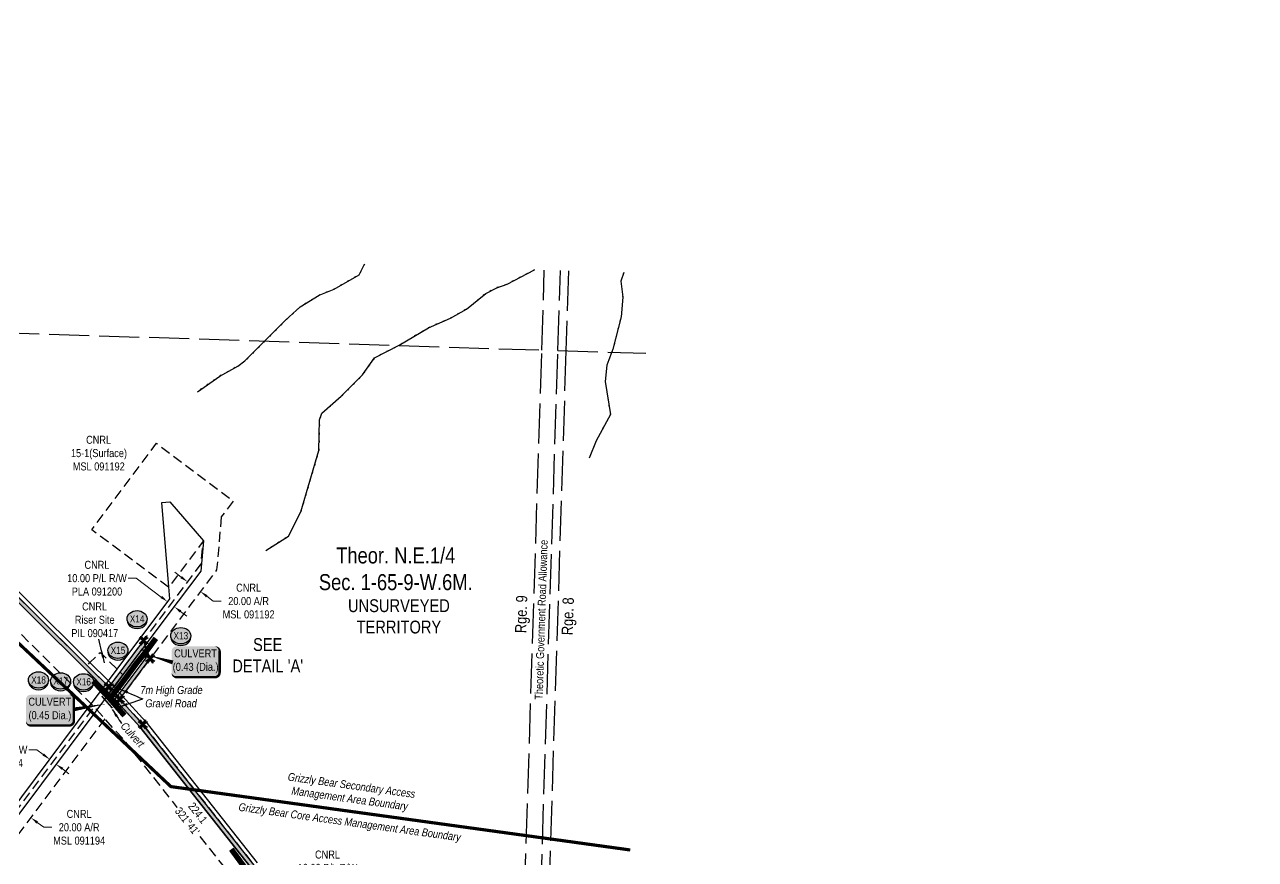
# Model space of a CAD drawing. Extents: x 350972 to 367082, y 6047220 to 6054831.
# Drawn here: x 356672 to 358210, y 6052273 to 6053316 of the extents above; entities that cross this region are included whole.
import ezdxf
from ezdxf.enums import TextEntityAlignment as Align

# ---------------------------------------------------------------- set-up
doc = ezdxf.new("R2010")
doc.units = 0
doc.header["$LTSCALE"] = 5
doc.header["$PDSIZE"] = 0.5
for name, pattern in [('DASHDOT2', [12.7, 6.35, -3.175, 0, -3.175]), ('foc-ACCESSROAD', [3.75, 2.5, -1.25]), ('foc-UNSURVEYED', [12.5, 10, -2.5]), ('foc-WHEELTRACKS', [2, 0.4, -1.6])]:
    doc.linetypes.add(name, pattern=pattern)
doc.layers.get('Defpoints').update_dxf_attribs({"color": 9})
for name, color, linetype, lineweight in [('AS-GENERAL', 48, 'Continuous', 18), ('C-AR-T', 13, 'Continuous', 9), ('C-RW-T', 13, 'Continuous', 9), ('C-WS-T', 13, 'Continuous', 9), ('T-TEXT', 48, 'Continuous', 18)]:
    doc.layers.add(name, color=color, linetype=linetype, lineweight=lineweight)
for name, color, linetype in [('AS-ROADS', 254, 'Continuous'), ('AS-WILDLIFE', 131, 'DASHDOT2'), ('AS-WILDLIFE-BLOCK', 131, 'Continuous'), ('C-AR', 13, 'foc-ACCESSROAD'), ('C-RW', 13, 'Continuous'), ('C-SYMBOL', 7, 'Continuous'), ('C-WS', 13, 'foc-ACCESSROAD'), ('D-TXT', 6, 'Continuous'), ('DETAIL-T', 7, 'Continuous'), ('L-BD1', 253, 'Continuous'), ('L-MON', 1, 'Continuous'), ('L-ROAD-T', 7, 'Continuous'), ('L-UNS-T', 3, 'Continuous'), ('L-USEC', 7, 'foc-UNSURVEYED'), ('P-CROSSINGS', 250, 'Continuous'), ('P-PROPOSED', 10, 'Continuous'), ('P-PROPOSED-H', 21, 'Continuous'), ('T-WATER-P3', 160, 'foc-WHEELTRACKS')]:
    doc.layers.add(name, color=color, linetype=linetype)
doc.styles.add('175L', font='ARIALN.TTF', dxfattribs={"height": 20})
doc.styles.add('240', font='ARIALN.TTF', dxfattribs={"height": 30})
doc.styles.add('80', font='ARIALN.TTF', dxfattribs={"height": 10})
doc.styles.add('80CG', font='ARIALN.TTF', dxfattribs={"height": 10})
doc.styles.add('80L', font='ARIALN.TTF', dxfattribs={"height": 10})
doc.styles.add('Crossing', font='ARIALN.TTF', dxfattribs={"height": 10})
doc.styles.add('foc-LtypeFont', font='ARIALN.TTF', dxfattribs={"height": 7.35})
doc.styles.get("Standard").update_dxf_attribs({"font": 'ARIALN.TTF'})
doc.linetypes.add('foc-TOPO-flowdirection-NOLINE', pattern='A,0,[">",foc-LtypeFont,S=0.3,R=0,X=0,Y=-0.945],-20,[">",foc-LtypeFont,S=0.3,R=0,X=0,Y=-0.945],0', length=20)
doc.dimstyles.new('Compass 5 000', dxfattribs={"dimscale": 5, "dimtxt": 9, "dimasz": 2, "dimexe": 0.2, "dimexo": 0.0625, "dimgap": 0.5, "dimtad": 0, "dimtih": 1, "dimtoh": 1, "dimzin": 0, "dimdsep": 46, "dimtxsty": '80CG', "dimcen": 0.1, "dimse1": 1, "dimse2": 1, "dimclrd": 256, "dimclrt": 256, "dimaunit": 1, "dimadec": 4, "dimazin": 0, "dimtfac": 0.06, "dimtofl": 0, "dimtmove": 0, "dimatfit": 1, "dimfxl": 0.2, "dimtolj": 1, "dimtzin": 0, "dimlwd": -1, "dimarcsym": 0})

# ---------------------------------------------------------------- blocks, each defined once
blk = doc.blocks.new('*D442')
at = {"layer": 'C-AR-T', "transparency": 16777216}
for p, q in [((356656, 6052342.8), (356648, 6052348.8)), ((356687.8, 6052318.9), (356695.8, 6052312.9)), ((356695.8, 6052312.9), (356705.8, 6052312.9))]:
    blk.add_line(p, q, dxfattribs=at)
for points in [[(356657, 6052344.1), (356655, 6052341.4), (356664, 6052336.8)], [(356688.8, 6052320.3), (356686.8, 6052317.6), (356679.8, 6052324.9)]]:
    blk.add_solid(points, dxfattribs=at)
at = {"layer": 'Defpoints', "color": 0, "transparency": 16777216}
for p in [(356707.8, 6052395.1), (356723.6, 6052383.2), (356679.8, 6052324.9)]:
    blk.add_point(p, dxfattribs=at)
at = {"layer": 'C-AR-T', "transparency": 16777216, "insert": (356740.1, 6052312.9), "char_height": 10, "attachment_point": 5, "style": '80CG'}
blk.add_mtext('\\A1;CNRL\\P20.00 A/R\\PMSL 091194', dxfattribs=at)
blk = doc.blocks.new('*D443')
at = {"layer": 'C-RW-T', "transparency": 16777216}
for p, q in [((356687.3, 6052409.8), (356677.3, 6052409.8)), ((356695.3, 6052403.8), (356687.3, 6052409.8)), ((356719.3, 6052385.8), (356727.3, 6052379.8))]:
    blk.add_line(p, q, dxfattribs=at)
for points in [[(356696.3, 6052405.2), (356694.3, 6052402.5), (356703.3, 6052397.8)], [(356720.3, 6052387.2), (356718.3, 6052384.5), (356711.3, 6052391.8)]]:
    blk.add_solid(points, dxfattribs=at)
at = {"layer": 'Defpoints', "color": 0, "transparency": 16777216}
for p in [(356703.3, 6052397.8), (356691.8, 6052382.6), (356699.8, 6052376.6)]:
    blk.add_point(p, dxfattribs=at)
at = {"layer": 'C-RW-T', "transparency": 16777216, "insert": (356638.2, 6052409.8), "char_height": 10, "attachment_point": 5, "style": '80CG'}
blk.add_mtext('\\A1;CNRL\\P10.00 P/L R/W\\PPLA 091194', dxfattribs=at)
blk = doc.blocks.new('*D444')
at = {"layer": 'C-AR-T', "transparency": 16777216}
for p, q in [((356867.7, 6052625.5), (356859.7, 6052631.5)), ((356899.7, 6052601.5), (356907.7, 6052595.5)), ((356907.7, 6052595.5), (356917.7, 6052595.5))]:
    blk.add_line(p, q, dxfattribs=at)
for points in [[(356868.7, 6052626.8), (356866.7, 6052624.1), (356875.7, 6052619.5)], [(356900.7, 6052602.8), (356898.7, 6052600.1), (356891.7, 6052607.5)]]:
    blk.add_solid(points, dxfattribs=at)
at = {"layer": 'Defpoints', "color": 0, "transparency": 16777216}
for p in [(356891.7, 6052607.5), (356827.4, 6052555), (356843.4, 6052543)]:
    blk.add_point(p, dxfattribs=at)
at = {"layer": 'C-AR-T', "transparency": 16777216, "insert": (356951.9, 6052595.5), "char_height": 10, "attachment_point": 5, "style": '80CG'}
blk.add_mtext('\\A1;CNRL\\P20.00 A/R\\PMSL 091192', dxfattribs=at)
blk = doc.blocks.new('*D447')
at = {"layer": 'C-RW-T', "transparency": 16777216}
for p, q in [((356990.8, 6052246.2), (357001.4, 6052253.8)), ((357001.4, 6052253.8), (357011.4, 6052253.8)), ((356966.4, 6052228.9), (356958.3, 6052223.1))]:
    blk.add_line(p, q, dxfattribs=at)
for points in [[(356965.4, 6052230.2), (356967.4, 6052227.5), (356974.6, 6052234.7)], [(356989.8, 6052247.6), (356991.7, 6052244.9), (356982.6, 6052240.4)]]:
    blk.add_solid(points, dxfattribs=at)
at = {"layer": 'Defpoints', "color": 0, "transparency": 16777216}
for p in [(356962, 6052252.3), (356970.1, 6052258), (356982.6, 6052240.4)]:
    blk.add_point(p, dxfattribs=at)
at = {"layer": 'C-RW-T', "transparency": 16777216, "insert": (357050.5, 6052253.8), "char_height": 10, "attachment_point": 5, "style": '80CG'}
blk.add_mtext('\\A1;CNRL\\P10.00 P/L R/W\\PPlan 022 2188\\PPLA 010077', dxfattribs=at)
blk = doc.blocks.new('*D516')
at = {"layer": 'C-RW-T', "transparency": 16777216}
for p, q in [((356811.5, 6052624.1), (356801.5, 6052624.1)), ((356842.8, 6052600.6), (356811.5, 6052624.1)), ((356866.8, 6052582.6), (356874.8, 6052576.6))]:
    blk.add_line(p, q, dxfattribs=at)
for points in [[(356843.8, 6052601.9), (356841.8, 6052599.3), (356850.8, 6052594.6)], [(356867.8, 6052583.9), (356865.8, 6052581.3), (356858.8, 6052588.6)]]:
    blk.add_solid(points, dxfattribs=at)
at = {"layer": 'Defpoints', "color": 0, "transparency": 16777216}
for p in [(356846.1, 6052588.4), (356850.8, 6052594.6), (356854.1, 6052582.4)]:
    blk.add_point(p, dxfattribs=at)
at = {"layer": 'C-RW-T', "transparency": 16777216, "insert": (356762.4, 6052624.1), "char_height": 10, "attachment_point": 5, "style": '80CG'}
blk.add_mtext('\\A1;CNRL\\P10.00 P/L R/W\\PPLA 091200', dxfattribs=at)
blk = doc.blocks.new('*U525')
h = blk.add_hatch(color=254)
edge = h.paths.add_edge_path()
edge.add_line((-24, -20), (24, -20))
edge.add_arc((24, -14), 6, 270, 360)
edge.add_line((30, -14), (30, 12.5))
edge.add_arc((24, 12.5), 6, 0, 90)
edge.add_line((24, 18.5), (-24, 18.5))
edge.add_arc((-24, 12.5), 6, 90, 180)
edge.add_line((-30, 12.5), (-30, -14))
edge.add_arc((-24, -14), 6, 180, 270)
at = {"color": 160, "flags": 128}
blk.add_lwpolyline([(-24, -20, 3, 3, 0), (24, -20, 3, 3, 0.414214), (30, -14, 3, 3, 0), (30, 12.5, 3, 0, 0.414214), (24, 18.5, 0, 0, 0), (-24, 18.5, 0, 0, 0.414214), (-30, 12.5, 0, 0, 0), (-30, -14, 0, 3, 0.414214)], format="xyseb", close=True, dxfattribs=at)
at = {"color": 160, "style": '80'}
blk.add_attdef('ENTER_TEXT_001', (-26.8, -4.9), '', height=10, dxfattribs=at)
blk = doc.blocks.new('xing2')
h = blk.add_hatch(color=50)
h.dxf.hatch_style = 1
edge = h.paths.add_edge_path()
edge.add_ellipse((0, 0), major_axis=(-12.5, 0), ratio=0.816297, start_angle=0, end_angle=360)
h = blk.add_hatch(color=250)
h.dxf.hatch_style = 1
edge = h.paths.add_edge_path()
edge.add_ellipse((0, -2), major_axis=(-12.5, 0), ratio=0.816297, start_angle=0, end_angle=180)
edge.add_line((12.5, -2), (12.5, 0))
edge.add_ellipse((0, 0), major_axis=(-12.5, 0), ratio=0.816297, start_angle=0, end_angle=180, ccw=False)
edge.add_line((-12.5, 0), (-12.5, -2))
at = {"color": 250}
blk.add_ellipse((0, 0), major_axis=(-12.5, 0), ratio=0.816297, dxfattribs=at)
blk.add_ellipse((0, -2), major_axis=(-12.5, 0), ratio=0.816297, start_param=0, end_param=3.141593, dxfattribs=at)
at = {"color": 250, "style": 'Crossing'}
blk.add_attdef('CROSSING', text='', height=9, dxfattribs=at).set_placement((0.1, 0), align=Align.MIDDLE_CENTER)
at = {"color": 250, "style": 'Crossing', "flags": 1}
for tag, p in [('OWNER', (0.1, -12.5)), ('DESCRIPTION', (0.1, -25.8)), ('LOCATION', (0.1, -39.3)), ('DWG_REF', (0.1, -52.8))]:
    blk.add_attdef(tag, text='', height=9, dxfattribs=at).set_placement(p, align=Align.MIDDLE_CENTER)
blk = doc.blocks.new('TEMP')
h = blk.add_hatch(color=255)
h.dxf.hatch_style = 1
h.paths.add_polyline_path([(0, 0.25), (-0.67, 1.15), (-0.67, 0.67), (-1.15, 0.67), (-0.25, 0), (-1.15, -0.67), (-0.67, -0.67), (-0.67, -1.15), (0, -0.25), (0.67, -1.15), (0.67, -0.67), (1.15, -0.67), (0.25, 0), (1.15, 0.67), (0.67, 0.67), (0.67, 1.15)])
h.paths.add_polyline_path([(0.57, 0.85), (0.57, 0.57), (0.85, 0.57), (0.08, 0), (0.85, -0.57), (0.57, -0.57), (0.57, -0.85), (0, -0.08), (-0.57, -0.85), (-0.57, -0.57), (-0.85, -0.57), (-0.08, 0), (-0.85, 0.57), (-0.57, 0.57), (-0.57, 0.85), (0, 0.08)], flags=16)
h = blk.add_hatch(color=1)
h.dxf.hatch_style = 1
h.paths.add_polyline_path([(0, 0.08), (-0.57, 0.85), (-0.57, 0.57), (-0.85, 0.57), (-0.08, 0), (-0.85, -0.57), (-0.57, -0.57), (-0.57, -0.85), (0, -0.08), (0.57, -0.85), (0.57, -0.57), (0.85, -0.57), (0.08, 0), (0.85, 0.57), (0.57, 0.57), (0.57, 0.85)])
at = {"color": 1}
for p, q in [((-0.08, 0), (0.08, 0)), ((0, 0.08), (0, -0.08))]:
    blk.add_line(p, q, dxfattribs=at)
at = {"color": 255, "flags": 128}
blk.add_lwpolyline([(-0.25, 0), (-1.15, 0.67), (-0.67, 0.67), (-0.67, 1.15), (0, 0.25), (0.67, 1.15), (0.67, 0.67), (1.15, 0.67), (0.25, 0), (1.15, -0.67), (0.67, -0.67), (0.67, -1.15), (0, -0.25), (-0.67, -1.15), (-0.67, -0.67), (-1.15, -0.67)], close=True, dxfattribs=at)
at = {"color": 1, "flags": 128}
blk.add_lwpolyline([(-0.08, 0), (-0.85, 0.57), (-0.57, 0.57), (-0.57, 0.85), (0, 0.08), (0.57, 0.85), (0.57, 0.57), (0.85, 0.57), (0.08, 0), (0.85, -0.57), (0.57, -0.57), (0.57, -0.85), (0, -0.08), (-0.57, -0.85), (-0.57, -0.57), (-0.85, -0.57)], close=True, dxfattribs=at)

msp = doc.modelspace()

# ---------------------------------------------------------------- hatches: boundary and pattern name
at = {"layer": 'P-PROPOSED-H'}
h = msp.add_hatch(color=256, dxfattribs=at)
h.dxf.hatch_style = 1
h.paths.add_polyline_path([(352865.575, 6051530.911), (352846.394, 6051712.416), (352861.427, 6051714.005), (352843.305, 6051885.488), (352749.784, 6051951.143), (352669.459, 6052001.497), (352552.598, 6052063.678), (352495.546, 6052100.649), (351984.16, 6052449.542), (351943.753, 6052482.183), (351920.41, 6052506.628), (351900.788, 6052540.765), (351887.31, 6052596.658), (351866.362, 6052754.753), (351841.297, 6053030.286), (351836.502, 6053086.973), (351812.269, 6053373.495), (351811.604, 6053421.626), (351818.326, 6053445.789), (351845.408, 6053478.257), (351917.664, 6053536.827), (351963.795, 6053562.799), (352030.64, 6053582.012), (352233.88, 6053615.997), (352284.382, 6053628.44), (352316.995, 6053648.48), (352343.381, 6053683.636), (352380.535, 6053746.97), (352424.276, 6053850.534), (352440.444, 6053911.368), (352455.506, 6053940.561), (352486.241, 6053969.986), (352584.846, 6054036.5), (352618.847, 6054037.998), (352706.795, 6054036.916), (352765.268, 6054022.323), (352786.917, 6054015.501), (352892.779, 6053964.522), (352950.904, 6053973.692), (352984.053, 6053985.967), (353012.827, 6054005.999), (353074.58, 6054058.894), (353102.498, 6054075.857), (353130.347, 6054088.052), (353169.457, 6054099.208), (353238.923, 6054110.427), (353272.3, 6054116.771), (353308.027, 6054125.895), (353341.917, 6054138.534), (353407.27, 6054166.808), (353489.563, 6054210.777), (353491.95, 6054212.052), (353518.235, 6054236.279), (353538.99, 6054256.162), (353555.049, 6054280.164), (353567.593, 6054304.032), (353580.381, 6054332.094), (353584.726, 6054362.345), (353595.582, 6054355.062), (353609.258, 6054376.171), (353694.409, 6054318.818), (353701.269, 6054339.967), (353737.551, 6054451.836), (353749.195, 6054455.339), (353703.033, 6054313.009), (353778.459, 6054262.209), (353856.595, 6054213.564), (354059.935, 6054093.899), (354127.416, 6054059.318), (354214.861, 6054014.504), (354293.753, 6053979.396), (354364.884, 6053951.226), (354377.639, 6053941.748), (354397.44, 6053934.081), (354416.56, 6053930.727), (354437.495, 6053922.422), (354523.749, 6053887.87), (354547.288, 6053878.725), (354565.85, 6053871.317), (354761.584, 6053792.179), (354863.274, 6053751.116), (354911.428, 6053735.204), (355270.187, 6053616.656), (355301.51, 6053597.572), (355390.953, 6053521.054), (355700.011, 6053300.303), (355764.104, 6053254.524), (355836.008, 6053206.849), (355887.48, 6053175.541), (355917.363, 6053159.874), (355934.486, 6053149.16), (355951.776, 6053139.498), (355970.139, 6053132.206), (356040.807, 6053095.158), (356256.471, 6052982.105), (356289.137, 6052960.844), (356298.009, 6052950.677), (356312.927, 6052936.875), (356331.509, 6052922.784), (356340.887, 6052913.865), (356505.942, 6052750.213), (356746.616, 6052511.581), (356777.83, 6052480.634), (356819.159, 6052535.756), (356823.291, 6052524.595), (356784.503, 6052472.862), (356815.902, 6052438.264), (356954.635, 6052262.661), (357190.511, 6051931.342), (357280.051, 6051815.083), (357309.205, 6051780.128), (357410.558, 6051660.056), (357463.345, 6051611.058), (357547.956, 6051632.469), (357676.315, 6051708.007), (357816.133, 6051804.657), (357737.38, 6051918.584), (357733.267, 6051915.741), (357809.178, 6051805.927), (357673.622, 6051712.223), (357546.037, 6051637.14), (357464.753, 6051616.572), (357414.182, 6051663.513), (357313.035, 6051783.342), (357283.952, 6051818.21), (357194.529, 6051934.318), (356958.635, 6052265.662), (356819.718, 6052441.497), (356790.979, 6052473.166), (356828.925, 6052523.776), (356820.663, 6052546.095), (356777.274, 6052488.226), (356750.136, 6052515.131), (356509.462, 6052753.763), (356344.37, 6052917.452), (356334.752, 6052926.599), (356316.143, 6052940.711), (356301.6, 6052954.166), (356292.447, 6052964.655), (356259.001, 6052986.423), (356043.128, 6053099.586), (355972.228, 6053136.755), (355953.928, 6053144.023), (355937.033, 6053153.464), (355919.853, 6053164.213), (355889.942, 6053179.894), (355838.69, 6053211.069), (355766.939, 6053258.643), (355702.917, 6053304.371), (355394.037, 6053524.995), (355304.455, 6053601.633), (355272.299, 6053621.223), (354912.996, 6053739.951), (354864.996, 6053755.812), (354763.458, 6053796.814), (354567.714, 6053875.956), (354549.12, 6053883.377), (354525.584, 6053892.521), (354439.346, 6053927.066), (354417.928, 6053935.563), (354398.787, 6053938.92), (354380.077, 6053946.165), (354367.337, 6053955.632), (354295.69, 6053984.005), (354217.019, 6054019.016), (354129.696, 6054063.767), (354062.345, 6054098.281), (353859.185, 6054217.841), (353781.177, 6054266.406), (353708.95, 6054315.051), (353756.895, 6054462.877), (353733.604, 6054455.868), (353696.513, 6054341.51), (353691.7, 6054326.67), (353607.829, 6054383.161), (353594.148, 6054362.044), (353580.908, 6054370.927), (353575.535, 6054333.514), (353563.102, 6054306.233), (353550.746, 6054282.724), (353535.138, 6054259.395), (353514.811, 6054239.922), (353489.031, 6054216.161), (353487.207, 6054215.187), (353405.096, 6054171.314), (353340.05, 6054143.173), (353306.531, 6054130.672), (353271.214, 6054121.653), (353238.058, 6054115.351), (353168.369, 6054104.097), (353128.65, 6054092.767), (353100.187, 6054080.302), (353071.637, 6054062.955), (353009.765, 6054009.959), (352981.72, 6053990.434), (352949.634, 6053978.553), (352893.542, 6053969.703), (352788.762, 6054020.161), (352766.626, 6054027.137), (352707.44, 6054041.908), (352618.768, 6054042.999), (352583.219, 6054041.433), (352483.092, 6053973.892), (352451.446, 6053943.595), (352435.752, 6053913.178), (352419.534, 6053852.157), (352376.057, 6053749.217), (352339.212, 6053686.41), (352313.568, 6053652.242), (352282.429, 6053633.107), (352232.868, 6053620.896), (352029.534, 6053586.896), (351961.852, 6053567.443), (351914.844, 6053540.977), (351841.881, 6053481.833), (351813.798, 6053448.165), (351806.595, 6053422.275), (351807.273, 6053373.249), (351831.52, 6053086.552), (351836.317, 6053029.849), (351861.393, 6052754.198), (351882.388, 6052595.741), (351896.096, 6052538.895), (351916.377, 6052503.612), (351940.36, 6052478.497), (351981.176, 6052445.526), (352492.777, 6052096.486), (352550.06, 6052059.366), (352666.954, 6051997.167), (352747.018, 6051946.977), (352838.572, 6051882.702), (352855.93, 6051718.452), (352840.897, 6051716.862), (352860.678, 6051529.682), (352882.7, 6051475.582), (352908.263, 6051442.648), (352914.755, 6051442.438), (352887.071, 6051478.104)])

# ---------------------------------------------------------------- linework, layer by layer
at = {"layer": 'AS-GENERAL', "const_width": 2, "flags": 128}
for points in [[(356821.872, 6052539.948), (356826.291, 6052528.011)], [(356781.614, 6052461.848), (356768.336, 6052476.866)]]:
    msp.add_lwpolyline(points, dxfattribs=at)
at = {"layer": 'AS-ROADS', "flags": 128}
for points, const_width in [([(356777.989, 6052473.013), (356795.141, 6052495.236), (356811.935, 6052517.989), (356824.413, 6052533.308), (356836.023, 6052548.974)], 6.999), ([(356757.684, 6052495.756), (356778.31, 6052473.661), (356796.795, 6052452.486)], 7), ([(356930.254, 6052285.58), (356952.55, 6052255.183), (356981.483, 6052213.053), (357009.129, 6052171.827), (357022.153, 6052152.704), (357037.209, 6052130.878)], 7)]:
    msp.add_lwpolyline(points, dxfattribs=dict(at, const_width=const_width))
at = {"layer": 'AS-WILDLIFE', "const_width": 4, "flags": 128}
msp.add_lwpolyline([(357428.862, 6052284.585), (356854.735, 6052363.774), (356440.602, 6052753.545), (356367.519, 6053240.761), (356026.47, 6053654.893), (355417.452, 6053727.976), (354759.712, 6053898.5), (354394.3, 6054069.025), (353614.758, 6054166.469), (353503.254, 6054260.365), (353505.323, 6054262.166), (353534.675, 6054298.004), (353544.756, 6054316.073), (353558.238, 6054362.831), (353562.2, 6054391.739), (353570.893, 6054458.855), (353575.614, 6054479.174), (353587.493, 6054503.874), (353592.335, 6054513.941), (353605.428, 6054562.78), (353613.649, 6054584.238), (353636.691, 6054621.986), (353650.021, 6054635.787), (353690.093, 6054669.845), (353719.944, 6054701.552), (353751.537, 6054760.751), (353752.967, 6054764.633)], dxfattribs=at)
at = {"layer": 'C-AR', "flags": 128}
msp.add_lwpolyline([(358210.116, 6051860.253), (358174.149, 6051857.065), (358109.407, 6051839.161), (358075.554, 6051829.798), (357975.527, 6051833.921), (357907.822, 6051820.17), (357827.24, 6051781.369), (357690.036, 6051686.524), (357557.736, 6051608.668), (357486.142, 6051590.551), (357473.483, 6051587.348), (357466.726, 6051585.638), (357456.165, 6051582.966), (357455.653, 6051583.442), (357433.907, 6051603.625), (357425.192, 6051611.714), (357415.953, 6051620.292), (357412.376, 6051623.613), (357404.281, 6051631.165), (357398.087, 6051636.877), (357392.093, 6051642.441), (357311.602, 6051737.798), (357282.506, 6051772.268), (357170.037, 6051916.177), (357029.233, 6052113.726), (356946.84, 6052229.334), (356931.53, 6052250.815), (356796.453, 6052421.789), (356772.363, 6052448.337), (356762.098, 6052459.648), (356758.996, 6052463.066), (356755.63, 6052466.775), (356755.235, 6052467.167), (356508.145, 6052712.158), (356494.429, 6052725.756), (356480.297, 6052739.768), (356323.148, 6052895.581), (356280.728, 6052935.923), (356269.631, 6052943.139), (356243.581, 6052960.102), (355874.935, 6053153.355), (355822.346, 6053185.344), (355749.658, 6053233.539), (355731.262, 6053246.679), (355701.752, 6053267.757), (355375.241, 6053500.974), (355286.508, 6053576.885), (355259.808, 6053593.152), (354911.979, 6053708.18), (354854.71, 6053727.12), (354675.681, 6053799.661), (354551.965, 6053849.799), (354538.072, 6053855.43), (354283.912, 6053955.79), (354203.908, 6053991.418), (354128.59, 6054029.415), (354098.891, 6054044.398), (354047.857, 6054070.143), (353843.491, 6054191.587), (353770.722, 6054236.837), (353674.056, 6054302.178), (353657.575, 6054313.278), (353584.726, 6054362.345), (353586.155, 6054372.517), (353589.361, 6054395.6), (353691.7, 6054326.67), (353705.507, 6054317.371), (353708.95, 6054315.051), (353781.177, 6054266.406), (353859.185, 6054217.841), (354062.345, 6054098.281), (354100.005, 6054078.983), (354129.696, 6054063.767), (354217.019, 6054019.016), (354295.69, 6053984.005), (354336.158, 6053968.001), (354347.216, 6053963.613), (354391.926, 6053945.876), (354439.346, 6053927.066), (354447.701, 6053923.753), (354525.584, 6053892.521), (354529.346, 6053891.059), (354539.732, 6053887.023), (354544.435, 6053885.197), (354549.12, 6053883.377), (354563.04, 6053877.779), (354567.714, 6053875.956), (354763.458, 6053796.814), (354864.996, 6053755.812), (354912.996, 6053739.951), (355272.299, 6053621.223), (355289.376, 6053610.819), (355304.455, 6053601.633), (355394.037, 6053524.995), (355702.917, 6053304.371), (355732.427, 6053283.293), (355766.939, 6053258.643), (355838.69, 6053211.069), (355889.942, 6053179.894), (355936.881, 6053155.286), (356043.128, 6053099.586), (356259.001, 6052986.423), (356299.698, 6052959.936), (356308.268, 6052951.785), (356312.652, 6052947.615), (356319.036, 6052941.538), (356322.26, 6052938.479), (356344.37, 6052917.452), (356509.462, 6052753.763), (356750.136, 6052515.131), (356773.689, 6052491.78), (356777.274, 6052488.226), (356777.656, 6052487.847), (356780.714, 6052484.478), (356790.979, 6052473.166), (356819.718, 6052441.497), (356958.635, 6052265.662), (357032.135, 6052162.42), (357045.481, 6052143.675), (357067.685, 6052112.48), (357194.529, 6051934.318), (357283.952, 6051818.21), (357287.597, 6051813.479), (357313.035, 6051783.342), (357414.182, 6051663.513), (357439.405, 6051640.103), (357451.428, 6051628.94), (357460.193, 6051620.806)], dxfattribs=at)
at = {"layer": 'C-RW', "flags": 128}
for points in [[(356509.678, 6052760.584), (356753.658, 6052518.676), (356776.716, 6052495.816), (356780.3, 6052492.262), (356781.267, 6052491.304), (356783.767, 6052488.55), (356794.031, 6052477.238), (356823.534, 6052444.729), (356962.633, 6052268.661)], [(356954.635, 6052262.662), (356815.902, 6052438.264), (356777.66, 6052480.405), (356774.043, 6052484.391), (356770.662, 6052487.743), (356746.613, 6052511.586), (356509.246, 6052746.938)]]:
    msp.add_lwpolyline(points, dxfattribs=at)
for points in [[(356794.779, 6052503.236), (356783.767, 6052488.55), (356781.267, 6052491.304), (356780.3, 6052492.262), (356776.716, 6052495.816), (356787.618, 6052510.351), (356853.543, 6052598.276), (356852.287, 6052613.276), (356843.498, 6052718.534), (356853.465, 6052719.366), (356895.505, 6052670.919), (356892.155, 6052633.102), (356863.826, 6052595.321), (356794.779, 6052503.236)], [(356623.463, 6052274.743), (356581.496, 6052214.75), (356573.302, 6052220.482), (356614.963, 6052280.039), (356615.364, 6052280.61), (356755.235, 6052467.166), (356770.662, 6052487.743), (356773.689, 6052491.78), (356776.716, 6052495.816), (356780.3, 6052492.262), (356781.267, 6052491.304), (356783.767, 6052488.55), (356780.714, 6052484.478), (356777.66, 6052480.405), (356762.098, 6052459.648), (356623.463, 6052274.743)]]:
    msp.add_lwpolyline(points, close=True, dxfattribs=at)
at = {"layer": 'C-WS', "flags": 128}
for points in [[(356917.785, 6052700.632), (356911.924, 6052634.472), (356879.8, 6052591.628), (356794.762, 6052478.213), (356794.031, 6052477.238), (356790.979, 6052473.166), (356780.714, 6052484.478), (356777.656, 6052487.847), (356777.274, 6052488.226), (356780.3, 6052492.262), (356791.197, 6052506.795), (356863.798, 6052603.626), (356892.505, 6052641.911), (356895.016, 6052670.267), (356852.287, 6052613.276), (356851.798, 6052612.624), (356755.786, 6052684.61), (356836.772, 6052792.622), (356932.782, 6052720.635), (356917.785, 6052700.632)], [(356780.714, 6052484.478), (356777.66, 6052480.405), (356774.043, 6052484.391), (356770.662, 6052487.743), (356746.613, 6052511.586), (356750.136, 6052515.131), (356753.658, 6052518.676), (356766.362, 6052531.467), (356787.618, 6052510.351), (356791.197, 6052506.795), (356794.779, 6052503.236), (356783.767, 6052488.55), (356780.714, 6052484.478)], [(356772.363, 6052448.337), (356645.46, 6052279.085), (356641.705, 6052159.151), (356521.764, 6052162.897), (356525.521, 6052282.837), (356614.963, 6052280.039), (356621.035, 6052279.849), (356758.996, 6052463.066), (356762.098, 6052459.648), (356772.363, 6052448.337)]]:
    msp.add_lwpolyline(points, close=True, dxfattribs=at)
at = {"layer": 'L-USEC', "flags": 128}
for points in [[(357318.291, 6052909.121), (357321.439, 6053009.13)], [(357338.401, 6052908.488), (357341.549, 6053008.479)], [(357351.589, 6053008.154), (357348.443, 6052908.204)], [(356515.205, 6052935.184), (357318.291, 6052909.121)], [(357292.984, 6052105.183), (357318.291, 6052909.121)], [(357313.094, 6052104.55), (357338.401, 6052908.488)], [(357348.443, 6052908.204), (357323.136, 6052104.265)], [(357338.402, 6052908.509), (357448.397, 6052905.16)]]:
    msp.add_lwpolyline(points, dxfattribs=at)
at = {"layer": 'T-TEXT', "color": 160, "flags": 128}
for points in [[(356826.291, 6052528.011, 0, 4.999, 0), (356857.12, 6052518.9, 0, 0, 0)], [(356774.571, 6052467.282, 0, 4.999, 0), (356732.636, 6052460.087, 0, 0, 0)]]:
    msp.add_lwpolyline(points, format="xyseb", dxfattribs=at)
at = {"layer": 'T-WATER-P3', "flags": 128}
for points in [[(357096.63, 6053016.41), (357089.886, 6053003.189), (357058.815, 6052985.401), (357040.233, 6052977.683), (357016.533, 6052963.075), (356998.13, 6052946.348), (356947.346, 6052895.495), (356938.447, 6052888.965), (356916.004, 6052876.697), (356887.972, 6052857.06)], [(357309.097, 6053009.53), (357274.972, 6052991.55), (357262.281, 6052987.092), (357248.17, 6052979.652), (357224.178, 6052960.315), (357204.018, 6052948.858), (357176.536, 6052936.99), (357140.194, 6052915.072), (357109.162, 6052899.555), (357094.381, 6052878.157), (357067.598, 6052851.401), (357043.436, 6052830.274), (357040.405, 6052822.105), (357039.694, 6052783.527), (357017.059, 6052706.924), (357001.707, 6052676.837), (356973.295, 6052658.762)], [(357420.793, 6053005.913), (357417.206, 6052995.142), (357419.515, 6052975.273), (357417.394, 6052950.716), (357407.172, 6052910.201), (357399.51, 6052890.171), (357397.419, 6052869.942), (357404.017, 6052828.696), (357386.165, 6052795.539), (357377.634, 6052774.182)]]:
    msp.add_lwpolyline(points, dxfattribs=at)
at = {"layer": 'T-WATER-P3', "linetype": 'foc-TOPO-flowdirection-NOLINE', "flags": 128}
for points in [[(356887.972, 6052857.06), (356916.004, 6052876.697), (356938.447, 6052888.965), (356947.346, 6052895.495), (356998.13, 6052946.348), (357016.533, 6052963.075), (357040.233, 6052977.683), (357058.815, 6052985.401), (357089.886, 6053003.189), (357096.63, 6053016.41)], [(356973.295, 6052658.762), (357001.707, 6052676.837), (357017.059, 6052706.924), (357039.694, 6052783.527), (357040.405, 6052822.105), (357043.436, 6052830.274), (357067.598, 6052851.401), (357094.381, 6052878.157), (357109.162, 6052899.555), (357140.194, 6052915.072), (357176.536, 6052936.99), (357204.018, 6052948.858), (357224.178, 6052960.315), (357248.17, 6052979.652), (357262.281, 6052987.092), (357274.972, 6052991.55), (357309.097, 6053009.53)], [(357420.793, 6053005.913), (357417.206, 6052995.142), (357419.515, 6052975.273), (357417.394, 6052950.716), (357407.172, 6052910.201), (357399.51, 6052890.171), (357397.419, 6052869.942), (357404.017, 6052828.696), (357386.165, 6052795.539), (357377.634, 6052774.182)]]:
    msp.add_lwpolyline(points, dxfattribs=at)

# ---------------------------------------------------------------- block references
ref = msp.add_blockref('*U525', (356885.692, 6052520.412), dxfattribs=dict(xscale=0.99986273, yscale=0.99986273, zscale=0.99986273))
ref.add_attrib('ENTER_TEXT_001', 'CULVERT', (356858.803, 6052525.212), dxfattribs={"color": 160, "height": 9.9986, "style": '80'})
ref.add_attrib('ENTER_TEXT_002', '(0.43 (Dia.)', (356857.054, 6052508.377), dxfattribs={"color": 160, "height": 9.99863, "style": '80'})
ref = msp.add_blockref('*U525', (356703.559, 6052460.029), dxfattribs=dict(xscale=0.99986273, yscale=0.99986273, zscale=0.99986273))
ref.add_attrib('ENTER_TEXT_001', 'CULVERT', (356676.67, 6052464.828), dxfattribs={"color": 160, "height": 9.9986, "style": '80'})
ref.add_attrib('ENTER_TEXT_002', '(0.45 Dia.)', (356676.827, 6052447.993), dxfattribs={"color": 160, "height": 9.99863, "style": '80'})
at = {"layer": 'L-MON', "xscale": 4.999313650000029, "yscale": 4.999313650000029, "zscale": 4.999313650000029}
for p in [(356820.663, 6052546.095), (356828.925, 6052523.776), (356777.274, 6052488.226), (356790.979, 6052473.166), (356819.718, 6052441.497)]:
    msp.add_blockref('TEMP', p, dxfattribs=at)
at = {"layer": 'P-CROSSINGS', "xscale": 0.99986273, "yscale": 0.99986273, "zscale": 0.99986273}
for p, values in [((356812.48, 6052573.386), {'CROSSING': 'X14'}), ((356867.091, 6052552.295), {'CROSSING': 'X13'}), ((356788.591, 6052534.017), {'CROSSING': 'X15'}), ((356689.252, 6052497.041), {'CROSSING': 'X18'}), ((356716.982, 6052495.765), {'CROSSING': 'X17'}), ((356745.604, 6052494.646), {'CROSSING': 'X16'})]:
    msp.add_blockref('xing2', p, dxfattribs=at).add_auto_attribs(values)

# ---------------------------------------------------------------- texts
at = {"layer": 'AS-WILDLIFE-BLOCK', "insert": (357079.259, 6052355.64), "char_height": 10, "attachment_point": 5, "rotation": 352.146778, "style": '240'}
msp.add_mtext_dynamic_manual_height_columns('{\\fArial Narrow|b0|i1|c0|p34;Grizzly Bear Secondary Access Management Area Boundary}', width=160.58257, gutter_width=45.015, heights=[0], dxfattribs=at)
at = {"layer": 'C-SYMBOL', "color": 3, "insert": (357135.794, 6052662.56), "char_height": 20, "width": 349.37804, "attachment_point": 2, "style": '175L'}
msp.add_mtext('Theor. N.E.1/4\\PSec. 1-65-9-W.6M.', dxfattribs=at)
at = {"layer": 'C-WS-T', "char_height": 9.99671, "attachment_point": 1, "style": '80L'}
for s, insert in [('\\pi26.40899;CNRL\\P\\pi7.45888;15-1(Surface)\\P\\pi9.76031;MSL 091192', (356722.409, 6052802.089)), ('\\pi26.40899;CNRL\\P\\pi17.37377;Riser Site\\P\\pi12.92093;PIL 090417', (356717.397, 6052593.875))]:
    msp.add_mtext_dynamic_manual_height_columns(s, width=83.00587, gutter_width=50, heights=[0], dxfattribs=dict(at, insert=insert))
at = {"layer": 'D-TXT', "color": 3, "char_height": 13.9955, "attachment_point": 1, "style": '80L'}
for s, width, insert, rotation in [('Rge. 9', 73.73143, (357284.781, 6052555.754), 88.197395), ('Rge. 8', 63.84047, (357342.953, 6052553.18), 88.197329)]:
    msp.add_mtext_dynamic_manual_height_columns(s, width=width, gutter_width=47.485, heights=[0], dxfattribs=dict(at, insert=insert, rotation=rotation))
at = {"layer": 'DETAIL-T', "color": 3, "insert": (356975.768, 6052527.914), "char_height": 15.9978, "width": 124.04796, "attachment_point": 5, "style": '80CG'}
msp.add_mtext("SEE\\PDETAIL 'A'", dxfattribs=at)
at = {"layer": 'L-ROAD-T', "style": '80L'}
msp.add_text('Theoretic Government Road Allowance', height=9.99677, rotation=88.197395, dxfattribs=at).set_placement((357317.556, 6052572.232), align=Align.MIDDLE_CENTER)
at = {"layer": 'L-UNS-T', "color": 3, "insert": (357139.733, 6052576.34), "char_height": 15.99483, "attachment_point": 5, "style": '80L'}
msp.add_mtext_dynamic_manual_height_columns('UNSURVEYED TERRITORY', width=126.37292, gutter_width=47.485, heights=[0], dxfattribs=at)
at = {"layer": 'T-TEXT', "insert": (356815.962, 6052489.461), "char_height": 9.99863, "attachment_point": 1, "style": '80L'}
msp.add_mtext_dynamic_manual_height_columns('\\pi0.75099;{\\fArial Narrow|b0|i1|c0|p34;7m High Grade\\P\\pi6.87225;Gravel Road}', width=77.49427, gutter_width=50, heights=[0], dxfattribs=at)
at = {"layer": 'T-TEXT', "insert": (356798.558, 6052445.439), "char_height": 9.99863, "attachment_point": 1, "rotation": 312.222247, "style": '80L'}
msp.add_mtext_dynamic_manual_height_columns('{\\fArial Narrow|b0|i1|c0|p34;Culvert}', width=77.49427, gutter_width=50, heights=[0], dxfattribs=at)

# ---------------------------------------------------------------- dimensions: what is measured, and where the dimension line sits
at = {"layer": 'C-AR-T'}
for base, p1, p2, angle, text, picture, middle in [((356891.682, 6052607.475), (356827.357, 6052555.023), (356843.358, 6052543.025), 323.13766, 'CNRL\\P20.00 A/R\\PMSL 091192', '*D444', (356951.937, 6052595.477)), ((356679.789, 6052324.93), (356707.796, 6052395.071), (356723.556, 6052383.243), 323.109871, 'CNRL\\P20.00 A/R\\PMSL 091194', '*D442', (356740.087, 6052312.903))]:
    dim = msp.add_linear_dim(base=base, p1=p1, p2=p2, angle=angle, text=text, dimstyle='Compass 5 000', dxfattribs=at)
    dim.commit()
    dim.dimension.update_dxf_attribs({"geometry": picture, "text_midpoint": middle, "dimtype": 161})
at = {"layer": 'C-RW-T'}
for base, p1, p2, angle, text, picture, middle in [((356850.789, 6052594.604), (356854.128, 6052582.388), (356846.128, 6052588.386), 143.138193, 'CNRL\\P10.00 P/L R/W\\PPLA 091200', '*D516', (356762.386, 6052624.082)), ((356703.261, 6052397.846), (356699.816, 6052376.58), (356691.815, 6052382.579), 143.139114, 'CNRL\\P10.00 P/L R/W\\PPLA 091194', '*D443', (356638.174, 6052409.843))]:
    dim = msp.add_linear_dim(base=base, p1=p1, p2=p2, angle=angle, text=text, dimstyle='Compass 5 000', dxfattribs=at)
    dim.commit()
    dim.dimension.update_dxf_attribs({"geometry": picture, "text_midpoint": middle, "dimtype": 161})

# ---------------------------------------------------------------- leaders
at = {"layer": 'C-WS-T', "path_type": 1}
msp.add_leader([(356771.684, 6052518.503), (356764.759, 6052548.03)], dimstyle='Compass 5 000', override={"dimgap": 0.5, "dimtad": 0}, dxfattribs=at)
at = {"layer": 'T-TEXT', "path_type": 1}
for points in [[(356791.345, 6052485.403), (356819.571, 6052473.291)], [(356790.548, 6052463.569), (356819.571, 6052473.291)], [(356781.429, 6052460.212), (356793.096, 6052442.477)]]:
    msp.add_leader(points, dimstyle='Compass 5 000', override={"dimgap": 0.5, "dimtad": 0}, dxfattribs=at)

# ---------------------------------------------------------------- next in the draw order: texts
at = {"layer": 'AS-WILDLIFE-BLOCK', "insert": (357078.103, 6052317.969), "char_height": 9.99677, "attachment_point": 5, "rotation": 352.146778, "style": '240', "bg_fill": 3, "box_fill_scale": 1.15, "bg_fill_color": 256, "bg_fill_true_color": 256, "bg_fill_transparency": 0}
msp.add_mtext_dynamic_manual_height_columns('{\\fArial Narrow|b0|i1|c0|p34;Grizzly Bear Core Access Management Area Boundary}', width=280.87555, gutter_width=44.985, heights=[0], dxfattribs=at)

# ---------------------------------------------------------------- next in the draw order: linework, layer by layer
at = {"layer": 'P-PROPOSED', "flags": 128}
for points in [[(356505.942, 6052750.213), (356746.616, 6052511.581), (356777.83, 6052480.634), (356819.159, 6052535.756), (356823.291, 6052524.595), (356784.503, 6052472.862), (356815.902, 6052438.264), (356954.635, 6052262.661)], [(356958.635, 6052265.662), (356819.718, 6052441.497), (356790.979, 6052473.166), (356828.925, 6052523.776), (356828.925, 6052523.776), (356820.663, 6052546.095), (356820.663, 6052546.095), (356777.274, 6052488.226), (356750.136, 6052515.131), (356509.462, 6052753.763)]]:
    msp.add_lwpolyline(points, dxfattribs=at)

# ---------------------------------------------------------------- next in the draw order: dimensions: what is measured, and where the dimension line sits
at = {"layer": 'C-RW-T'}
dim = msp.add_linear_dim(base=(356982.631, 6052240.437), p1=(356962.038, 6052252.262), p2=(356970.117, 6052258.014), angle=35.450397, text='CNRL\\P10.00 P/L R/W\\PPlan 022 2188\\PPLA 010077', dimstyle='Compass 5 000', dxfattribs=at)
dim.commit()
dim.dimension.update_dxf_attribs({"geometry": '*D447', "text_midpoint": (357050.498, 6052253.809), "dimtype": 161})

# ---------------------------------------------------------------- next in the draw order: texts
at = {"layer": 'L-BD1', "insert": (356892.36, 6052333.996), "char_height": 9.99863, "width": 40.36134, "attachment_point": 2, "rotation": 308.310222, "bg_fill": 3, "box_fill_scale": 1.1, "bg_fill_color": 256, "bg_fill_transparency": 0}
msp.add_mtext("224.1 321%%d41'", dxfattribs=at)

doc.saveas('drawing.dxf')
